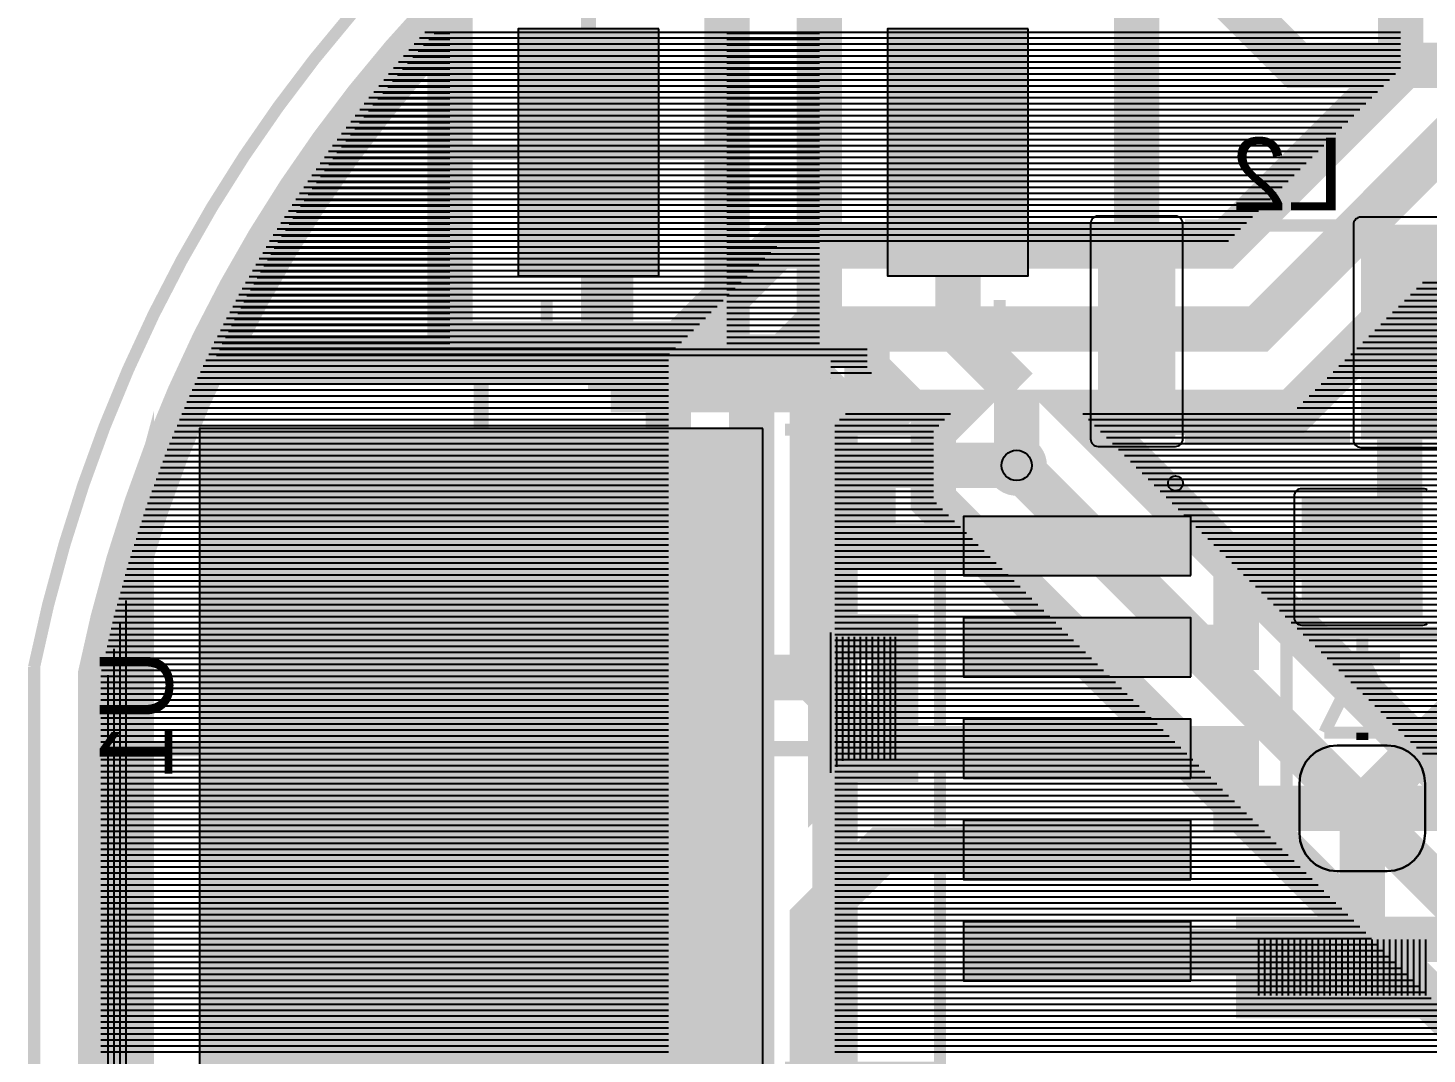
# Model space of a CAD drawing. Header units: centimetres. Extents: x -0.96 to 3.81, y 0.19 to 5.08.
# Drawn here: x -0.96 to 1.387, y 2.188 to 3.909 of the extents above; entities that cross this region are included whole.
import ezdxf

# ---------------------------------------------------------------- set-up
doc = ezdxf.new("R2010")
doc.units = ezdxf.units.CM
doc.layers.get('0').update_dxf_attribs({"linetype": 'CONTINUOUS'})

# ---------------------------------------------------------------- blocks, each defined once
blk = doc.blocks.new('RPAD')
blk.add_trace([(-0.5, -0.5), (-0.5, 0.5), (0.5, -0.5), (0.5, 0.5)])
blk = doc.blocks.new('EPAD')
at = {"const_width": 0.5}
blk.add_lwpolyline([(-0.25, 0, 1), (0.25, 0, 1)], format="xyb", close=True, dxfattribs=at)

msp = doc.modelspace()

# ---------------------------------------------------------------- linework, layer by layer
for points, const_width in [([(1.170488, 4.58883), (1.162332, 4.525), (1.170488, 4.46117), (1.209113, 4.381837), (1.237, 4.355564), (1.193801, 4.312365), (1.193801, 4.196635), (1.275635, 4.114801), (1.342801, 4.114801), (1.342801, 3.840365), (1.045735, 3.543299), (0.297735, 3.543299), (0.114301, 3.359865), (0.114301, 1.974135)], 0.0762), ([(1.546, 3.846), (1.1684, 3.846), (1.0668, 3.9476), (1.0668, 4.08664), (0.9, 4.08664)], 0.0762), ([(0.9, 4.08664), (0.9, 3.4)], 0.0762), ([(-0.83824, 1.875442), (-0.83824, 2.824869), (-0.818037, 2.914242), (-0.791677, 3.011532), (-0.761474, 3.106816), (-0.727521, 3.199998), (-0.689914, 3.290991), (-0.648711, 3.379772), (-0.604024, 3.466217), (-0.55595, 3.550227), (-0.504535, 3.631794), (-0.449911, 3.710763), (-0.392118, 3.787126), (-0.331276, 3.860752), (-0.267452, 3.931587), (-0.200746, 3.999533)], 0.0762), ([(0.367591, 4.021309), (0.367591, 3.378691), (0.447601, 3.378691), (0.447601, 3.337375), (0.457577, 3.327399), (0.394075, 3.327399), (0.386739, 3.320063), (0.386739, 3.351509), (-0.647827, 3.351509), (-0.637303, 3.374185), (-0.592872, 3.460134), (-0.545066, 3.543676), (-0.493931, 3.624799), (-0.439618, 3.703319), (-0.382154, 3.779246), (-0.321656, 3.852457), (-0.258193, 3.922891), (-0.252409, 3.928782), (-0.252409, 3.378691), (0.212409, 3.378691), (0.212409, 4.021309)], 0.0762), ([(-0.02, 4.021309), (-0.02, 3.7)], 0.0254), ([(-0.950135, 2.83669), (-0.926649, 2.940592), (-0.899038, 3.042511), (-0.867394, 3.14236), (-0.831806, 3.240053), (-0.792364, 3.335504), (-0.749158, 3.428626), (-0.702279, 3.519333), (-0.651816, 3.607539), (-0.59786, 3.693158), (-0.540502, 3.776104), (-0.47983, 3.85629), (-0.415935, 3.93363)], 0.02032), ([(-0.950135, 2.83669), (-0.926649, 2.940592), (-0.899038, 3.042511), (-0.867394, 3.14236), (-0.831806, 3.240053), (-0.792364, 3.335504), (-0.749158, 3.428626), (-0.702279, 3.519333), (-0.651816, 3.607539), (-0.59786, 3.693158), (-0.540502, 3.776104), (-0.47983, 3.85629), (-0.415935, 3.93363)], 0.02032), ([(-0.950135, 2.83669), (-0.926649, 2.940592), (-0.899038, 3.042511), (-0.867394, 3.14236), (-0.831806, 3.240053), (-0.792364, 3.335504), (-0.749158, 3.428626), (-0.702279, 3.519333), (-0.651816, 3.607539), (-0.59786, 3.693158), (-0.540502, 3.776104), (-0.47983, 3.85629), (-0.415935, 3.93363)], 0.02032), ([(1.546, 3.846), (1.1036, 3.4036), (0.3556, 3.4036), (0.254, 3.302), (0.254, 2.032)], 0.0762), ([(0.017526, 3.302), (0.017526, 3.620074), (-0.02, 3.6576), (-0.02, 3.7)], 0.0762), ([(0.6985, 3.302), (0.6, 3.4005), (0.6, 3.7)], 0.0762), ([(-0.252409, 3.7), (-0.02, 3.7)], 0.0254), ([(0.212409, 3.7), (-0.02, 3.7)], 0.0254), ([(-0.02, 3.378691), (-0.02, 3.7)], 0.0254), ([(1.27836, 2.6), (1.4732, 2.79484), (1.4732, 3.556), (1.5748, 3.6576), (1.8034, 3.6576), (1.992, 3.6576), (1.992, 3.384)], 0.0762), ([(1.727199, 2.343865), (0.807163, 3.263901), (1.161465, 3.263901), (1.540365, 3.642801)], 0.0762), ([(2.034901, 3.625299), (1.560201, 3.625299), (1.560201, 3.142701), (1.585601, 3.142701), (1.585601, 3.111875), (1.674875, 3.022601), (2.121541, 3.022601), (2.121541, 2.722201), (2.122201, 2.722201), (2.122201, 2.609299), (1.560201, 2.609299), (1.560201, 2.285999), (1.104799, 2.285999), (1.104799, 2.380291), (1.498069, 2.380291), (1.498069, 2.819709), (1.494259, 2.819709), (1.494259, 3.103741), (1.520069, 3.103741), (1.520069, 3.630101), (2.034901, 3.630101), (2.034901, 3.625299)], 0.0762), ([(1.2576, 3.5773), (0.98074, 3.5773)], 0.02032), ([(1.2576, 3.5773), (0.98074, 3.5773)], 0.02032), ([(1.2576, 3.5773), (0.98074, 3.5773)], 0.02032), ([(0.67, 3.4525), (0.67, 3.385), (-0.09, 3.385), (-0.09, 3.4525)], 0.02), ([(0.67, 3.4525), (0.67, 3.385), (-0.09, 3.385), (-0.09, 3.4525)], 0.02), ([(0.67, 3.4525), (0.67, 3.385), (-0.09, 3.385), (-0.09, 3.4525)], 0.02), ([(1.27836, 3.02164), (1.341, 3.08428), (1.341, 3.39838)], 0.0762), ([(-0.2, 3.351509), (-0.2, 2.7)], 0.0254), ([(0.017526, 3.302), (0.3556, 3.302), (0.3556, 2.8194)], 0.0762), ([(0.6985, 3.302), (0.6985, 3.175)], 0.0762), ([(0.393699, 1.974135), (0.393699, 3.244135), (0.413465, 3.263901), (0.589837, 3.263901), (0.558801, 3.232865), (0.558801, 3.117135), (1.447801, 2.228135), (1.447801, 1.720135)], 0.0762), ([(-0.786739, 2.048491), (-0.032399, 2.048491), (-0.032399, 2.016219), (-0.112409, 2.016219), (-0.112409, 1.614299), (-0.267591, 1.614299), (-0.267591, 2.016219), (-0.732409, 2.016219), (-0.732409, 1.549683), (-0.760082, 1.627711), (-0.797437, 1.755673), (-0.82554, 1.876896), (-0.82554, 2.823452), (-0.80571, 2.911176), (-0.786739, 2.981195), (-0.786739, 2.048491)], 0.0762), ([(0.31, 2.165), (0.57, 2.165), (0.57, 3.235), (0.31, 3.235)], 0.02), ([(0.31, 2.165), (0.57, 2.165), (0.57, 3.235), (0.31, 3.235)], 0.02), ([(0.31, 2.165), (0.57, 2.165), (0.57, 3.235), (0.31, 3.235)], 0.02), ([(1.2576, 3.21916), (0.98074, 3.21916)], 0.02032), ([(1.2576, 3.21916), (0.98074, 3.21916)], 0.02032), ([(1.2576, 3.21916), (0.98074, 3.21916)], 0.02032), ([(0.6985, 3.175), (0.4572, 3.175), (0.4572, 3.04), (0.8, 3.04)], 0.0762), ([(1.5875, 1.778), (1.5875, 2.286), (0.6985, 3.175)], 0.0762), ([(1.27836, 3.02164), (1.0668, 3.02164), (1.0668, 2.87), (0.8, 2.87)], 0.0762), ([(1.15136, 3.06228), (1.15136, 2.5619)], 0.02032), ([(1.15136, 3.06228), (1.15136, 2.5619)], 0.02032), ([(1.15136, 3.06228), (1.15136, 2.5619)], 0.02032), ([(0.394075, 2.887601), (0.495201, 2.887601), (0.495201, 2.682399), (0.409475, 2.682399), (0.386739, 2.659663), (0.386739, 2.894937), (0.394075, 2.887601)], 0.0762), ([(1.40536, 2.89464), (1.15136, 2.89464)], 0.02032), ([(1.40536, 2.89464), (1.15136, 2.89464)], 0.02032), ([(1.40536, 2.89464), (1.15136, 2.89464)], 0.02032), ([(1.27836, 2.854), (1.27836, 2.8921)], 0.02032), ([(1.27836, 2.854), (1.27836, 2.8921)], 0.02032), ([(1.27836, 2.854), (1.27836, 2.8921)], 0.02032), ([(1.34186, 2.727), (1.27836, 2.854), (1.21486, 2.727)], 0.02032), ([(1.34186, 2.727), (1.27836, 2.854), (1.21486, 2.727)], 0.02032), ([(1.34186, 2.727), (1.27836, 2.854), (1.21486, 2.727)], 0.02032), ([(1.27836, 2.854), (1.21486, 2.854)], 0.02032), ([(1.27836, 2.854), (1.21486, 2.854)], 0.02032), ([(1.27836, 2.854), (1.21486, 2.854)], 0.02032), ([(1.27836, 2.854), (1.34186, 2.854)], 0.02032), ([(1.27836, 2.854), (1.34186, 2.854)], 0.02032), ([(1.27836, 2.854), (1.34186, 2.854)], 0.02032), ([(-0.95, 1.86266), (-0.95, 2.83734)], 0.02032), ([(-0.95, 1.86266), (-0.95, 2.83734)], 0.02032), ([(-0.95, 1.86266), (-0.95, 2.83734)], 0.02032), ([(-0.2, 2.7), (-0.2, 2.794), (-0.1746, 2.8194), (0.254, 2.8194), (0.3556, 2.8194)], 0.0762), ([(0.8, 2.7), (0.8, 2.699999), (0.475001, 2.699999), (0.3556, 2.8194)], 0.0762), ([(-0.2, 2.7), (-0.2, 2.0828), (-0.3016, 1.9812), (-0.5, 1.9812), (-0.5, 1.78)], 0.0762), ([(0.8, 2.7), (1.0668, 2.7), (1.0668, 2.6), (1.27836, 2.6)], 0.0762), ([(1.34186, 2.727), (1.21486, 2.727)], 0.02032), ([(1.34186, 2.727), (1.21486, 2.727)], 0.02032), ([(1.34186, 2.727), (1.21486, 2.727)], 0.02032), ([(1.27836, 2.727), (1.27836, 2.7143)], 0.02032), ([(1.27836, 2.727), (1.27836, 2.7143)], 0.02032), ([(1.27836, 2.727), (1.27836, 2.7143)], 0.02032), ([(-0.786739, 2.7), (-0.2, 2.7)], 0.0254), ([(0.386739, 2.7), (-0.2, 2.7)], 0.0254), ([(-0.2, 2.048491), (-0.2, 2.7)], 0.0254), ([(0.495201, 2.7), (0.8, 2.7)], 0.0254), ([(1.27836, 2.6), (1.27836, 2.36), (0.8, 2.36)], 0.0762), ([(1.27836, 2.6), (1.992, 2.6), (1.992, 2.368)], 0.0762), ([(1.27836, 2.380291), (1.27836, 2.6)], 0.0254), ([(1.498069, 2.6), (1.27836, 2.6)], 0.0254), ([(0.254, 2.032), (0.3556, 2.1336), (0.3556, 2.413), (0.4726, 2.53), (0.8, 2.53)], 0.0762), ([(1.104799, 2.36), (0.8, 2.36)], 0.0254)]:
    msp.add_lwpolyline(points, dxfattribs=dict(const_width=const_width))
for points in [[(-0.294324, 3.901763), (1.342801, 3.901763)], [(-0.278761, 3.900063), (-0.252409, 3.900063)], [(0.212409, 3.900063), (0.367591, 3.900063)], [(-0.312344, 3.881763), (1.342801, 3.881763)], [(-0.303334, 3.891763), (1.342801, 3.891763)], [(-0.296782, 3.880063), (-0.252409, 3.880063)], [(-0.287771, 3.890063), (-0.252409, 3.890063)], [(0.212409, 3.890063), (0.367591, 3.890063)], [(0.212409, 3.880063), (0.367591, 3.880063)], [(-0.338704, 3.851763), (1.342801, 3.851763)], [(-0.330365, 3.861763), (1.342801, 3.861763)], [(-0.323634, 3.850063), (-0.252409, 3.850063)], [(-0.321354, 3.871763), (1.342801, 3.871763)], [(-0.314802, 3.860063), (-0.252409, 3.860063)], [(-0.305792, 3.870063), (-0.252409, 3.870063)], [(0.212409, 3.870063), (0.367591, 3.870063)], [(0.212409, 3.860063), (0.367591, 3.860063)], [(0.212409, 3.850063), (0.367591, 3.850063)], [(-0.355231, 3.831763), (1.334199, 3.831763)], [(-0.346967, 3.841763), (1.342801, 3.841763)], [(-0.340161, 3.830063), (-0.252409, 3.830063)], [(-0.331897, 3.840063), (-0.252409, 3.840063)], [(0.212409, 3.840063), (0.367591, 3.840063)], [(0.212409, 3.830063), (0.367591, 3.830063)], [(-0.371758, 3.811763), (1.314199, 3.811763)], [(-0.363495, 3.821763), (1.324199, 3.821763)], [(-0.356688, 3.810063), (-0.252409, 3.810063)], [(-0.348424, 3.820063), (-0.252409, 3.820063)], [(0.212409, 3.820063), (0.367591, 3.820063)], [(0.212409, 3.810063), (0.367591, 3.810063)], [(-0.396176, 3.781763), (1.284199, 3.781763)], [(-0.388286, 3.791763), (1.294199, 3.791763)], [(-0.381478, 3.780063), (-0.252409, 3.780063)], [(-0.380022, 3.801763), (1.304199, 3.801763)], [(-0.373215, 3.790063), (-0.252409, 3.790063)], [(-0.364951, 3.800063), (-0.252409, 3.800063)], [(0.212409, 3.800063), (0.367591, 3.800063)], [(0.212409, 3.790063), (0.367591, 3.790063)], [(0.212409, 3.780063), (0.367591, 3.780063)], [(-0.411313, 3.761763), (1.264199, 3.761763)], [(-0.403745, 3.771763), (1.274199, 3.771763)], [(-0.396672, 3.760063), (-0.252409, 3.760063)], [(-0.389103, 3.770063), (-0.252409, 3.770063)], [(0.212409, 3.770063), (0.367591, 3.770063)], [(0.212409, 3.760063), (0.367591, 3.760063)], [(-0.426449, 3.741763), (1.244199, 3.741763)], [(-0.418881, 3.751763), (1.254199, 3.751763)], [(-0.411808, 3.740063), (-0.252409, 3.740063)], [(-0.40424, 3.750063), (-0.252409, 3.750063)], [(0.212409, 3.750063), (0.367591, 3.750063)], [(0.212409, 3.740063), (0.367591, 3.740063)], [(-0.449154, 3.711763), (1.214199, 3.711763)], [(-0.441585, 3.721763), (1.224199, 3.721763)], [(-0.434513, 3.710063), (-0.252409, 3.710063)], [(-0.434017, 3.731763), (1.234199, 3.731763)], [(-0.426945, 3.720063), (-0.252409, 3.720063)], [(-0.419377, 3.730063), (-0.252409, 3.730063)], [(0.212409, 3.730063), (0.367591, 3.730063)], [(0.212409, 3.720063), (0.367591, 3.720063)], [(0.212409, 3.710063), (0.367591, 3.710063)], [(-0.463053, 3.691763), (1.194199, 3.691763)], [(-0.456136, 3.701763), (1.204199, 3.701763)], [(-0.448787, 3.690063), (-0.252409, 3.690063)], [(-0.44187, 3.700063), (-0.252409, 3.700063)], [(0.212409, 3.700063), (0.367591, 3.700063)], [(0.212409, 3.690063), (0.367591, 3.690063)], [(-0.476887, 3.671763), (1.174199, 3.671763)], [(-0.46997, 3.681763), (1.184199, 3.681763)], [(-0.462621, 3.670063), (-0.252409, 3.670063)], [(-0.455704, 3.680063), (-0.252409, 3.680063)], [(0.212409, 3.680063), (0.367591, 3.680063)], [(0.212409, 3.670063), (0.367591, 3.670063)], [(-0.497639, 3.641763), (1.144199, 3.641763)], [(-0.490722, 3.651763), (1.154199, 3.651763)], [(-0.483805, 3.661763), (1.164199, 3.661763)], [(-0.483372, 3.640063), (-0.252409, 3.640063)], [(-0.476455, 3.650063), (-0.252409, 3.650063)], [(-0.469538, 3.660063), (-0.252409, 3.660063)], [(0.212409, 3.660063), (0.367591, 3.660063)], [(0.212409, 3.650063), (0.367591, 3.650063)], [(0.212409, 3.640063), (0.367591, 3.640063)], [(-0.510857, 3.621763), (1.124199, 3.621763)], [(-0.504554, 3.631763), (1.134199, 3.631763)], [(-0.496916, 3.620063), (-0.252409, 3.620063)], [(-0.490289, 3.630063), (-0.252409, 3.630063)], [(0.212409, 3.630063), (0.367591, 3.630063)], [(0.212409, 3.620063), (0.367591, 3.620063)], [(-0.529768, 3.591763), (1.094199, 3.591763)], [(-0.523464, 3.601763), (1.104199, 3.601763)], [(-0.517161, 3.611763), (1.114199, 3.611763)], [(-0.509523, 3.600063), (-0.252409, 3.600063)], [(-0.503219, 3.610063), (-0.252409, 3.610063)], [(0.212409, 3.610063), (0.367591, 3.610063)], [(0.212409, 3.600063), (0.367591, 3.600063)], [(-0.542374, 3.571763), (1.074199, 3.571763)], [(-0.536071, 3.581763), (1.084199, 3.581763)], [(-0.528433, 3.570063), (-0.252409, 3.570063)], [(-0.522129, 3.580063), (-0.252409, 3.580063)], [(-0.515826, 3.590063), (-0.252409, 3.590063)], [(0.212409, 3.590063), (0.367591, 3.590063)], [(0.212409, 3.580063), (0.367591, 3.580063)], [(0.212409, 3.570063), (0.367591, 3.570063)], [(1.40577, 3.59142), (1.27623, 3.59142), (1.273633, 3.591167), (1.271232, 3.59044), (1.269072, 3.589285), (1.267201, 3.587749), (1.265665, 3.585877), (1.26451, 3.583718), (1.263783, 3.581317), (1.26353, 3.57872), (1.26353, 3.21804), (1.263783, 3.215443), (1.26451, 3.213042), (1.265665, 3.210883), (1.267201, 3.209011), (1.269072, 3.207475), (1.271232, 3.20632), (1.273633, 3.205593), (1.27623, 3.20534), (1.40577, 3.20534)], [(-0.554981, 3.551763), (1.054199, 3.551763)], [(-0.548678, 3.561763), (1.064199, 3.561763)], [(-0.54104, 3.550063), (-0.252409, 3.550063)], [(-0.534736, 3.560063), (-0.252409, 3.560063)], [(0.212409, 3.560063), (0.367591, 3.560063)], [(0.212409, 3.550063), (0.367591, 3.550063)], [(-0.572238, 3.521763), (0.276199, 3.521763)], [(-0.566515, 3.531763), (0.286199, 3.531763)], [(-0.560793, 3.541763), (0.296199, 3.541763)], [(-0.552855, 3.530063), (-0.252409, 3.530063)], [(-0.547133, 3.540063), (-0.252409, 3.540063)], [(0.212409, 3.540063), (0.367591, 3.540063)], [(0.212409, 3.530063), (0.367591, 3.530063)], [(-0.583683, 3.501763), (0.256199, 3.501763)], [(-0.57796, 3.511763), (0.266199, 3.511763)], [(-0.570023, 3.500063), (-0.252409, 3.500063)], [(-0.5643, 3.510063), (-0.252409, 3.510063)], [(-0.558578, 3.520063), (-0.252409, 3.520063)], [(0.212409, 3.520063), (0.367591, 3.520063)], [(0.212409, 3.510063), (0.367591, 3.510063)], [(0.212409, 3.500063), (0.367591, 3.500063)], [(-0.595127, 3.481763), (0.236199, 3.481763)], [(-0.589405, 3.491763), (0.246199, 3.491763)], [(-0.581467, 3.480063), (-0.252409, 3.480063)], [(-0.575745, 3.490063), (-0.252409, 3.490063)], [(0.212409, 3.490063), (0.367591, 3.490063)], [(0.212409, 3.480063), (0.367591, 3.480063)], [(1.379327, 3.481763), (1.914301, 3.481763)], [(-0.611495, 3.451763), (0.206199, 3.451763)], [(-0.606326, 3.461763), (0.216199, 3.461763)], [(-0.60085, 3.471763), (0.226199, 3.471763)], [(-0.592908, 3.460063), (-0.252409, 3.460063)], [(-0.58719, 3.470063), (-0.252409, 3.470063)], [(0.212409, 3.470063), (0.367591, 3.470063)], [(0.212409, 3.460063), (0.367591, 3.460063)], [(1.349327, 3.451763), (1.914301, 3.451763)], [(1.359327, 3.461763), (1.914301, 3.461763)], [(1.369327, 3.471763), (1.914301, 3.471763)], [(-0.621834, 3.431763), (0.186199, 3.431763)], [(-0.616665, 3.441763), (0.196199, 3.441763)], [(-0.608417, 3.430063), (-0.252409, 3.430063)], [(-0.603247, 3.440063), (-0.252409, 3.440063)], [(-0.598078, 3.450063), (-0.252409, 3.450063)], [(0.212409, 3.450063), (0.367591, 3.450063)], [(0.212409, 3.440063), (0.367591, 3.440063)], [(0.212409, 3.430063), (0.367591, 3.430063)], [(1.329327, 3.431763), (1.914301, 3.431763)], [(1.339327, 3.441763), (1.914301, 3.441763)], [(-0.632173, 3.411763), (0.166199, 3.411763)], [(-0.627004, 3.421763), (0.176199, 3.421763)], [(-0.618756, 3.410063), (-0.252409, 3.410063)], [(-0.613586, 3.420063), (-0.252409, 3.420063)], [(0.212409, 3.420063), (0.367591, 3.420063)], [(0.212409, 3.410063), (0.367591, 3.410063)], [(1.309327, 3.411763), (1.914301, 3.411763)], [(1.319327, 3.421763), (1.914301, 3.421763)], [(-0.647681, 3.381763), (0.136199, 3.381763)], [(-0.642512, 3.391763), (0.146199, 3.391763)], [(-0.637342, 3.401763), (0.156199, 3.401763)], [(-0.629094, 3.390063), (-0.252409, 3.390063)], [(-0.623925, 3.400063), (-0.252409, 3.400063)], [(0.212409, 3.400063), (0.367591, 3.400063)], [(0.212409, 3.390063), (0.367591, 3.390063)], [(1.279327, 3.381763), (1.914301, 3.381763)], [(1.289327, 3.391763), (1.914301, 3.391763)], [(1.299327, 3.401763), (1.914301, 3.401763)], [(-0.657068, 3.361763), (0.116199, 3.361763)], [(-0.652427, 3.371763), (0.126199, 3.371763)], [(-0.643857, 3.360063), (0.447601, 3.360063)], [(-0.639216, 3.370063), (0.447601, 3.370063)], [(-0.634264, 3.380063), (-0.252409, 3.380063)], [(0.212409, 3.380063), (0.367591, 3.380063)], [(1.259327, 3.361763), (1.914301, 3.361763)], [(1.269327, 3.371763), (1.914301, 3.371763)], [(-0.66635, 3.341763), (0.114301, 3.341763)], [(-0.661709, 3.351763), (0.114301, 3.351763)], [(0.386739, 3.350063), (0.447601, 3.350063)], [(0.386739, 3.340063), (0.447601, 3.340063)], [(1.239327, 3.341763), (1.921673, 3.341763)], [(1.249327, 3.351763), (1.914301, 3.351763)], [(-0.680273, 3.311763), (0.114301, 3.311763)], [(-0.675632, 3.321763), (0.114301, 3.321763)], [(-0.670991, 3.331763), (0.114301, 3.331763)], [(0.386739, 3.330063), (0.454913, 3.330063)], [(0.386739, 3.320063), (0.386739, 3.320063)], [(1.209327, 3.311763), (1.951673, 3.311763)], [(1.219327, 3.321763), (1.941673, 3.321763)], [(1.229327, 3.331763), (1.931673, 3.331763)], [(-0.689555, 3.291763), (0.114301, 3.291763)], [(-0.684914, 3.301763), (0.114301, 3.301763)], [(1.189327, 3.291763), (1.971673, 3.291763)], [(1.199327, 3.301763), (1.961673, 3.301763)], [(-0.69786, 3.271763), (0.114301, 3.271763)], [(-0.693727, 3.281763), (0.114301, 3.281763)], [(1.169327, 3.271763), (1.991673, 3.271763)], [(1.179327, 3.281763), (1.981673, 3.281763)], [(-0.710259, 3.241763), (0.114301, 3.241763)], [(-0.706126, 3.251763), (0.114301, 3.251763)], [(-0.701993, 3.261763), (0.114301, 3.261763)], [(0.393699, 3.241763), (0.567699, 3.241763)], [(0.401327, 3.251763), (0.577699, 3.251763)], [(0.411327, 3.261763), (0.587699, 3.261763)], [(0.809301, 3.261763), (2.001673, 3.261763)], [(0.819301, 3.251763), (2.011673, 3.251763)], [(0.829301, 3.241763), (2.021673, 3.241763)], [(-0.718525, 3.221763), (0.114301, 3.221763)], [(-0.714392, 3.231763), (0.114301, 3.231763)], [(0.393699, 3.231763), (0.558801, 3.231763)], [(0.393699, 3.221763), (0.558801, 3.221763)], [(0.839301, 3.231763), (2.031673, 3.231763)], [(0.849301, 3.221763), (2.041673, 3.221763)], [(-0.726791, 3.201763), (0.114301, 3.201763)], [(-0.722658, 3.211763), (0.114301, 3.211763)], [(0.393699, 3.211763), (0.558801, 3.211763)], [(0.393699, 3.201763), (0.558801, 3.201763)], [(0.859301, 3.211763), (2.051673, 3.211763)], [(0.869301, 3.201763), (2.061673, 3.201763)], [(-0.737809, 3.171763), (0.114301, 3.171763)], [(-0.734165, 3.181763), (0.114301, 3.181763)], [(-0.730521, 3.191763), (0.114301, 3.191763)], [(0.393699, 3.191763), (0.558801, 3.191763)], [(0.393699, 3.181763), (0.558801, 3.181763)], [(0.393699, 3.171763), (0.558801, 3.171763)], [(0.879301, 3.191763), (2.071673, 3.191763)], [(0.889301, 3.181763), (2.081673, 3.181763)], [(0.899301, 3.171763), (2.091673, 3.171763)], [(-0.745096, 3.151763), (0.114301, 3.151763)], [(-0.741452, 3.161763), (0.114301, 3.161763)], [(0.393699, 3.161763), (0.558801, 3.161763)], [(0.393699, 3.151763), (0.558801, 3.151763)], [(0.909301, 3.161763), (2.336801, 3.161763)], [(0.919301, 3.151763), (2.336801, 3.151763)], [(-0.752383, 3.131763), (0.114301, 3.131763)], [(-0.74874, 3.141763), (0.114301, 3.141763)], [(0.393699, 3.141763), (0.558801, 3.141763)], [(0.393699, 3.131763), (0.558801, 3.131763)], [(0.929301, 3.141763), (2.336801, 3.141763)], [(0.939301, 3.131763), (2.336801, 3.131763)], [(1.387117, 3.133805), (1.384958, 3.13496), (1.382557, 3.135687), (1.37996, 3.13594), (1.17676, 3.13594), (1.174163, 3.135687), (1.171762, 3.13496), (1.169603, 3.133805), (1.167731, 3.132269), (1.166195, 3.130398), (1.16504, 3.128238), (1.164313, 3.125837), (1.16406, 3.12324), (1.16406, 2.92004), (1.164313, 2.917443), (1.16504, 2.915042), (1.166195, 2.912882), (1.167731, 2.911011), (1.169603, 2.909475), (1.171762, 2.90832), (1.174163, 2.907593), (1.17676, 2.90734), (1.37996, 2.90734), (1.382557, 2.907593), (1.384958, 2.90832), (1.387117, 2.909475)], [(-0.763075, 3.101763), (0.114301, 3.101763)], [(-0.759671, 3.111763), (0.114301, 3.111763)], [(-0.756027, 3.121763), (0.114301, 3.121763)], [(0.393699, 3.121763), (0.558801, 3.121763)], [(0.393699, 3.111763), (0.564173, 3.111763)], [(0.393699, 3.101763), (0.574173, 3.101763)], [(0.949301, 3.121763), (2.336801, 3.121763)], [(0.959301, 3.111763), (2.336801, 3.111763)], [(0.969301, 3.101763), (2.336801, 3.101763)], [(-0.769415, 3.081763), (0.114301, 3.081763)], [(-0.766245, 3.091763), (0.114301, 3.091763)], [(0.393699, 3.091763), (0.584173, 3.091763)], [(0.393699, 3.081763), (0.594173, 3.081763)], [(0.979301, 3.091763), (2.336801, 3.091763)], [(0.989301, 3.081763), (2.336801, 3.081763)], [(-0.778924, 3.051763), (0.114301, 3.051763)], [(-0.775754, 3.061763), (0.114301, 3.061763)], [(-0.772585, 3.071763), (0.114301, 3.071763)], [(0.393699, 3.071763), (0.604173, 3.071763)], [(0.393699, 3.061763), (0.614173, 3.061763)], [(0.393699, 3.051763), (0.624173, 3.051763)], [(0.999301, 3.071763), (2.336801, 3.071763)], [(1.009301, 3.061763), (2.336801, 3.061763)], [(1.019301, 3.051763), (2.338673, 3.051763)], [(-0.785264, 3.031763), (0.114301, 3.031763)], [(-0.782094, 3.041763), (0.114301, 3.041763)], [(0.393699, 3.041763), (0.634173, 3.041763)], [(0.393699, 3.031763), (0.644173, 3.031763)], [(1.029301, 3.041763), (2.348673, 3.041763)], [(1.039301, 3.031763), (2.358673, 3.031763)], [(-0.791603, 3.011763), (0.114301, 3.011763)], [(-0.788433, 3.021763), (0.114301, 3.021763)], [(0.393699, 3.021763), (0.654173, 3.021763)], [(0.393699, 3.011763), (0.664173, 3.011763)], [(1.049301, 3.021763), (2.368673, 3.021763)], [(1.059301, 3.011763), (2.378673, 3.011763)], [(-0.799742, 2.981763), (0.114301, 2.981763)], [(-0.797033, 2.991763), (0.114301, 2.991763)], [(-0.794323, 3.001763), (0.114301, 3.001763)], [(0.393699, 3.001763), (0.674173, 3.001763)], [(0.393699, 2.991763), (0.684173, 2.991763)], [(0.393699, 2.981763), (0.694173, 2.981763)], [(1.069301, 3.001763), (2.388673, 3.001763)], [(1.079301, 2.991763), (2.398673, 2.991763)], [(1.089301, 2.981763), (2.408673, 2.981763)], [(-0.805161, 2.961763), (0.114301, 2.961763)], [(-0.802452, 2.971763), (0.114301, 2.971763)], [(0.393699, 2.971763), (0.704173, 2.971763)], [(0.393699, 2.961763), (0.714173, 2.961763)], [(1.099301, 2.971763), (3.602416, 2.971763)], [(1.109301, 2.961763), (3.605125, 2.961763)], [(-0.81058, 2.941763), (0.114301, 2.941763)], [(-0.80787, 2.951763), (0.114301, 2.951763)], [(-0.79554, 1.749174), (-0.79554, 2.948711)], [(0.393699, 2.951763), (0.724173, 2.951763)], [(0.393699, 2.941763), (0.734173, 2.941763)], [(1.119301, 2.951763), (3.607834, 2.951763)], [(1.129301, 2.941763), (3.610543, 2.941763)], [(-0.818597, 2.911763), (0.114301, 2.911763)], [(-0.815999, 2.921763), (0.114301, 2.921763)], [(-0.813289, 2.931763), (0.114301, 2.931763)], [(-0.80554, 1.790625), (-0.80554, 2.911803)], [(0.393699, 2.931763), (0.744173, 2.931763)], [(0.393699, 2.921763), (0.754173, 2.921763)], [(0.393699, 2.911763), (0.764173, 2.911763)], [(1.139301, 2.931763), (3.613253, 2.931763)], [(1.149301, 2.921763), (3.615962, 2.921763)], [(1.159301, 2.911763), (3.618586, 2.911763)], [(-0.823118, 2.891763), (0.114301, 2.891763)], [(-0.820857, 2.901763), (0.114301, 2.901763)], [(0.386739, 2.659663), (0.386739, 2.894937)], [(0.393699, 2.901763), (0.774173, 2.901763)], [(0.393699, 2.891763), (0.784173, 2.891763)], [(0.396739, 2.669663), (0.396739, 2.887601)], [(0.406739, 2.679663), (0.406739, 2.887601)], [(0.416739, 2.682399), (0.416739, 2.887601)], [(0.426739, 2.682399), (0.426739, 2.887601)], [(0.436739, 2.682399), (0.436739, 2.887601)], [(0.446739, 2.682399), (0.446739, 2.887601)], [(0.456739, 2.682399), (0.456739, 2.887601)], [(0.466739, 2.682399), (0.466739, 2.887601)], [(0.476739, 2.682399), (0.476739, 2.887601)], [(0.486739, 2.682399), (0.486739, 2.887601)], [(0.495201, 2.682399), (0.495201, 2.887601)], [(1.169301, 2.901763), (3.620847, 2.901763)], [(1.179301, 2.891763), (3.623107, 2.891763)], [(-0.827639, 2.871763), (0.114301, 2.871763)], [(-0.825378, 2.881763), (0.114301, 2.881763)], [(-0.81554, 1.83376), (-0.81554, 2.86769)], [(0.393699, 2.881763), (0.794173, 2.881763)], [(0.393699, 2.871763), (0.804173, 2.871763)], [(1.189301, 2.881763), (3.625368, 2.881763)], [(1.199301, 2.871763), (3.627628, 2.871763)], [(-0.834421, 2.841763), (0.114301, 2.841763)], [(-0.83216, 2.851763), (0.114301, 2.851763)], [(-0.8299, 2.861763), (0.114301, 2.861763)], [(0.393699, 2.861763), (0.814173, 2.861763)], [(0.393699, 2.851763), (0.824173, 2.851763)], [(0.393699, 2.841763), (0.834173, 2.841763)], [(1.209301, 2.861763), (3.629888, 2.861763)], [(1.219301, 2.851763), (3.632149, 2.851763)], [(1.229301, 2.841763), (3.634409, 2.841763)], [(-0.83824, 2.821763), (0.114301, 2.821763)], [(-0.836681, 2.831763), (0.114301, 2.831763)], [(-0.82554, 1.876896), (-0.82554, 2.823452)], [(0.393699, 2.831763), (0.844173, 2.831763)], [(0.393699, 2.821763), (0.854173, 2.821763)], [(1.239301, 2.831763), (3.636669, 2.831763)], [(1.249301, 2.821763), (3.638373, 2.821763)], [(-0.83824, 2.811763), (0.114301, 2.811763)], [(-0.83824, 2.801763), (0.114301, 2.801763)], [(0.393699, 2.811763), (0.864173, 2.811763)], [(0.393699, 2.801763), (0.874173, 2.801763)], [(1.259301, 2.811763), (3.638372, 2.811763)], [(1.269301, 2.801763), (3.63837, 2.801763)], [(-0.83824, 2.791763), (0.114301, 2.791763)], [(-0.83824, 2.781763), (0.114301, 2.781763)], [(-0.83824, 2.771763), (0.114301, 2.771763)], [(0.393699, 2.791763), (0.884173, 2.791763)], [(0.393699, 2.781763), (0.894173, 2.781763)], [(0.393699, 2.771763), (0.904173, 2.771763)], [(1.279301, 2.791763), (3.638369, 2.791763)], [(1.289301, 2.781763), (3.638368, 2.781763)], [(1.299301, 2.771763), (3.638366, 2.771763)], [(-0.83824, 2.761763), (0.114301, 2.761763)], [(-0.83824, 2.751763), (0.114301, 2.751763)], [(0.393699, 2.761763), (0.914173, 2.761763)], [(0.393699, 2.751763), (0.924173, 2.751763)], [(1.309301, 2.761763), (3.638365, 2.761763)], [(1.319301, 2.751763), (3.638363, 2.751763)], [(-0.83824, 2.741763), (0.114301, 2.741763)], [(-0.83824, 2.731763), (0.114301, 2.731763)], [(0.393699, 2.741763), (0.934173, 2.741763)], [(0.393699, 2.731763), (0.944173, 2.731763)], [(1.329301, 2.741763), (3.638362, 2.741763)], [(1.339301, 2.731763), (3.638361, 2.731763)], [(-0.83824, 2.721763), (0.114301, 2.721763)], [(-0.83824, 2.711763), (0.114301, 2.711763)], [(-0.83824, 2.701763), (0.114301, 2.701763)], [(0.393699, 2.721763), (0.954173, 2.721763)], [(0.393699, 2.711763), (0.964173, 2.711763)], [(0.393699, 2.701763), (0.974173, 2.701763)], [(1.349301, 2.721763), (3.638359, 2.721763)], [(1.359301, 2.711763), (3.638358, 2.711763)], [(1.369301, 2.701763), (3.638357, 2.701763)], [(-0.83824, 2.691763), (0.114301, 2.691763)], [(-0.83824, 2.681763), (0.114301, 2.681763)], [(0.393699, 2.691763), (0.984173, 2.691763)], [(0.393699, 2.681763), (0.994173, 2.681763)], [(1.379301, 2.691763), (3.638355, 2.691763)], [(-0.83824, 2.671763), (0.114301, 2.671763)], [(-0.83824, 2.661763), (0.114301, 2.661763)], [(0.393699, 2.671763), (1.004173, 2.671763)], [(0.393699, 2.661763), (1.014173, 2.661763)], [(-0.83824, 2.651763), (0.114301, 2.651763)], [(-0.83824, 2.641763), (0.114301, 2.641763)], [(-0.83824, 2.631763), (0.114301, 2.631763)], [(0.393699, 2.651763), (1.024173, 2.651763)], [(0.393699, 2.641763), (1.034173, 2.641763)], [(0.393699, 2.631763), (1.044173, 2.631763)], [(-0.83824, 2.621763), (0.114301, 2.621763)], [(-0.83824, 2.611763), (0.114301, 2.611763)], [(0.393699, 2.621763), (1.054173, 2.621763)], [(0.393699, 2.611763), (1.064173, 2.611763)], [(-0.83824, 2.601763), (0.114301, 2.601763)], [(-0.83824, 2.591763), (0.114301, 2.591763)], [(0.393699, 2.601763), (1.074173, 2.601763)], [(0.393699, 2.591763), (1.084173, 2.591763)], [(-0.83824, 2.581763), (0.114301, 2.581763)], [(-0.83824, 2.571763), (0.114301, 2.571763)], [(-0.83824, 2.561763), (0.114301, 2.561763)], [(0.393699, 2.581763), (1.094173, 2.581763)], [(0.393699, 2.571763), (1.104173, 2.571763)], [(0.393699, 2.561763), (1.114173, 2.561763)], [(-0.83824, 2.551763), (0.114301, 2.551763)], [(-0.83824, 2.541763), (0.114301, 2.541763)], [(0.393699, 2.551763), (1.124173, 2.551763)], [(0.393699, 2.541763), (1.134173, 2.541763)], [(-0.83824, 2.531763), (0.114301, 2.531763)], [(-0.83824, 2.521763), (0.114301, 2.521763)], [(-0.83824, 2.511763), (0.114301, 2.511763)], [(0.393699, 2.531763), (1.144173, 2.531763)], [(0.393699, 2.521763), (1.154173, 2.521763)], [(0.393699, 2.511763), (1.164173, 2.511763)], [(-0.83824, 2.501763), (0.114301, 2.501763)], [(-0.83824, 2.491763), (0.114301, 2.491763)], [(0.393699, 2.501763), (1.174173, 2.501763)], [(0.393699, 2.491763), (1.184173, 2.491763)], [(-0.83824, 2.481763), (0.114301, 2.481763)], [(-0.83824, 2.471763), (0.114301, 2.471763)], [(0.393699, 2.481763), (1.194173, 2.481763)], [(0.393699, 2.471763), (1.204173, 2.471763)], [(-0.83824, 2.461763), (0.114301, 2.461763)], [(-0.83824, 2.451763), (0.114301, 2.451763)], [(-0.83824, 2.441763), (0.114301, 2.441763)], [(0.393699, 2.461763), (1.214173, 2.461763)], [(0.393699, 2.451763), (1.224173, 2.451763)], [(0.393699, 2.441763), (1.234173, 2.441763)], [(-0.83824, 2.431763), (0.114301, 2.431763)], [(-0.83824, 2.421763), (0.114301, 2.421763)], [(0.393699, 2.431763), (1.244173, 2.431763)], [(0.393699, 2.421763), (1.254173, 2.421763)], [(-0.83824, 2.411763), (0.114301, 2.411763)], [(-0.83824, 2.401763), (0.114301, 2.401763)], [(0.393699, 2.411763), (1.264173, 2.411763)], [(0.393699, 2.401763), (1.274173, 2.401763)], [(-0.83824, 2.391763), (0.114301, 2.391763)], [(-0.83824, 2.381763), (0.114301, 2.381763)], [(-0.83824, 2.371763), (0.114301, 2.371763)], [(0.393699, 2.391763), (1.284173, 2.391763)], [(0.393699, 2.381763), (1.294173, 2.381763)], [(0.393699, 2.371763), (1.304173, 2.371763)], [(1.104799, 2.285999), (1.104799, 2.380291)], [(1.114799, 2.285999), (1.114799, 2.380291)], [(1.124799, 2.285999), (1.124799, 2.380291)], [(1.134799, 2.285999), (1.134799, 2.380291)], [(1.144799, 2.285999), (1.144799, 2.380291)], [(1.154799, 2.285999), (1.154799, 2.380291)], [(1.164799, 2.285999), (1.164799, 2.380291)], [(1.174799, 2.285999), (1.174799, 2.380291)], [(1.184799, 2.285999), (1.184799, 2.380291)], [(1.194799, 2.285999), (1.194799, 2.380291)], [(1.204799, 2.285999), (1.204799, 2.380291)], [(1.214799, 2.285999), (1.214799, 2.380291)], [(1.224799, 2.285999), (1.224799, 2.380291)], [(1.234799, 2.285999), (1.234799, 2.380291)], [(1.244799, 2.285999), (1.244799, 2.380291)], [(1.254799, 2.285999), (1.254799, 2.380291)], [(1.264799, 2.285999), (1.264799, 2.380291)], [(1.274799, 2.285999), (1.274799, 2.380291)], [(1.284799, 2.285999), (1.284799, 2.380291)], [(1.294799, 2.285999), (1.294799, 2.380291)], [(1.304799, 2.285999), (1.304799, 2.380291)], [(1.314799, 2.285999), (1.314799, 2.380291)], [(1.324799, 2.285999), (1.324799, 2.380291)], [(1.334799, 2.285999), (1.334799, 2.380291)], [(1.344799, 2.285999), (1.344799, 2.380291)], [(1.354799, 2.285999), (1.354799, 2.380291)], [(1.364799, 2.285999), (1.364799, 2.380291)], [(1.374799, 2.285999), (1.374799, 2.380291)], [(1.384799, 2.285999), (1.384799, 2.380291)], [(-0.83824, 2.361763), (0.114301, 2.361763)], [(-0.83824, 2.351763), (0.114301, 2.351763)], [(0.393699, 2.361763), (1.314173, 2.361763)], [(0.393699, 2.351763), (1.324173, 2.351763)], [(-0.83824, 2.341763), (0.114301, 2.341763)], [(-0.83824, 2.331763), (0.114301, 2.331763)], [(0.393699, 2.341763), (1.334173, 2.341763)], [(0.393699, 2.331763), (1.344173, 2.331763)], [(-0.83824, 2.321763), (0.114301, 2.321763)], [(-0.83824, 2.311763), (0.114301, 2.311763)], [(-0.83824, 2.301763), (0.114301, 2.301763)], [(0.393699, 2.321763), (1.354173, 2.321763)], [(0.393699, 2.311763), (1.364173, 2.311763)], [(0.393699, 2.301763), (1.374173, 2.301763)], [(-0.83824, 2.291763), (0.114301, 2.291763)], [(-0.83824, 2.281763), (0.114301, 2.281763)], [(0.393699, 2.291763), (1.384173, 2.291763)], [(0.393699, 2.281763), (1.394173, 2.281763)], [(-0.83824, 2.271763), (0.114301, 2.271763)], [(-0.83824, 2.261763), (0.114301, 2.261763)], [(0.393699, 2.271763), (1.404173, 2.271763)], [(0.393699, 2.261763), (1.414173, 2.261763)], [(-0.83824, 2.251763), (0.114301, 2.251763)], [(-0.83824, 2.241763), (0.114301, 2.241763)], [(-0.83824, 2.231763), (0.114301, 2.231763)], [(0.393699, 2.251763), (1.424173, 2.251763)], [(0.393699, 2.241763), (1.434173, 2.241763)], [(0.393699, 2.231763), (1.444173, 2.231763)], [(-0.83824, 2.221763), (0.114301, 2.221763)], [(-0.83824, 2.211763), (0.114301, 2.211763)], [(0.393699, 2.221763), (1.447801, 2.221763)], [(0.393699, 2.211763), (1.447801, 2.211763)], [(-0.83824, 2.201763), (0.114301, 2.201763)], [(-0.83824, 2.191763), (0.114301, 2.191763)], [(0.393699, 2.201763), (1.447801, 2.201763)], [(0.393699, 2.191763), (1.447801, 2.191763)]]:
    msp.add_lwpolyline(points)
for points in [[(0.09811, 3.90701), (-0.13811, 3.90701), (-0.13811, 3.49299), (0.09811, 3.49299), (0.09811, 3.90701)], [(0.71811, 3.90701), (0.48189, 3.90701), (0.48189, 3.49299), (0.71811, 3.49299), (0.71811, 3.90701)], [(0.96477, 3.59304), (0.83523, 3.59304), (0.832633, 3.592787), (0.830232, 3.59206), (0.828072, 3.590905), (0.826201, 3.589369), (0.824665, 3.587497), (0.82351, 3.585338), (0.822783, 3.582937), (0.82253, 3.58034), (0.82253, 3.21966), (0.822783, 3.217063), (0.82351, 3.214662), (0.824665, 3.212503), (0.826201, 3.210631), (0.828072, 3.209095), (0.830232, 3.20794), (0.832633, 3.207213), (0.83523, 3.20696), (0.96477, 3.20696), (0.967367, 3.207213), (0.969768, 3.20794), (0.971928, 3.209095), (0.973799, 3.210631), (0.975335, 3.212503), (0.97649, 3.214662), (0.977217, 3.217063), (0.97747, 3.21966), (0.97747, 3.58034), (0.977217, 3.582937), (0.97649, 3.585338), (0.975335, 3.587497), (0.973799, 3.589369), (0.971928, 3.590905), (0.969768, 3.59206), (0.967367, 3.592787), (0.96477, 3.59304)], [(0.27244, 3.23721), (-0.67244, 3.23721), (-0.67244, 2.16279), (0.27244, 2.16279), (0.27244, 3.23721)], [(0.9905, 2.99047), (0.9905, 3.08953), (0.6095, 3.08953), (0.6095, 2.99047), (0.9905, 2.99047)], [(0.9905, 2.82047), (0.9905, 2.91953), (0.6095, 2.91953), (0.6095, 2.82047), (0.9905, 2.82047)], [(0.9905, 2.65047), (0.9905, 2.74953), (0.6095, 2.74953), (0.6095, 2.65047), (0.9905, 2.65047)], [(1.174214, 2.654893), (1.177849, 2.6669), (1.183624, 2.677698), (1.191306, 2.687054), (1.200662, 2.694736), (1.21146, 2.700511), (1.223467, 2.704146), (1.23645, 2.70541), (1.32027, 2.70541), (1.333253, 2.704146), (1.34526, 2.700511), (1.356058, 2.694736), (1.365414, 2.687054), (1.373096, 2.677698), (1.378871, 2.6669), (1.382506, 2.654893), (1.38377, 2.64191), (1.38377, 2.55809), (1.382506, 2.545107), (1.378871, 2.5331), (1.373096, 2.522302), (1.365414, 2.512946), (1.356058, 2.505264), (1.34526, 2.499489), (1.333253, 2.495854), (1.32027, 2.49459), (1.23645, 2.49459), (1.223467, 2.495854), (1.21146, 2.499489), (1.200662, 2.505264), (1.191306, 2.512946), (1.183624, 2.522302), (1.177849, 2.5331), (1.174214, 2.545107), (1.17295, 2.55809), (1.17295, 2.64191), (1.174214, 2.654893)], [(1.38377, 2.55809), (1.38377, 2.64191), (1.382506, 2.654893), (1.378871, 2.6669), (1.373096, 2.677698), (1.365414, 2.687054), (1.356058, 2.694736), (1.34526, 2.700511), (1.333253, 2.704146), (1.32027, 2.70541), (1.23645, 2.70541), (1.223467, 2.704146), (1.21146, 2.700511), (1.200662, 2.694736), (1.191306, 2.687054), (1.183624, 2.677698), (1.177849, 2.6669), (1.174214, 2.654893), (1.17295, 2.64191), (1.17295, 2.55809), (1.174214, 2.545107), (1.177849, 2.5331), (1.183624, 2.522302), (1.191306, 2.512946), (1.200662, 2.505264), (1.21146, 2.499489), (1.223467, 2.495854), (1.23645, 2.49459), (1.32027, 2.49459), (1.333253, 2.495854), (1.34526, 2.499489), (1.356058, 2.505264), (1.365414, 2.512946), (1.373096, 2.522302), (1.378871, 2.5331), (1.382506, 2.545107), (1.38377, 2.55809)], [(1.38377, 2.55809), (1.38377, 2.64191), (1.382506, 2.654893), (1.378871, 2.6669), (1.373096, 2.677698), (1.365414, 2.687054), (1.356058, 2.694736), (1.34526, 2.700511), (1.333253, 2.704146), (1.32027, 2.70541), (1.23645, 2.70541), (1.223467, 2.704146), (1.21146, 2.700511), (1.200662, 2.694736), (1.191306, 2.687054), (1.183624, 2.677698), (1.177849, 2.6669), (1.174214, 2.654893), (1.17295, 2.64191), (1.17295, 2.55809), (1.174214, 2.545107), (1.177849, 2.5331), (1.183624, 2.522302), (1.191306, 2.512946), (1.200662, 2.505264), (1.21146, 2.499489), (1.223467, 2.495854), (1.23645, 2.49459), (1.32027, 2.49459), (1.333253, 2.495854), (1.34526, 2.499489), (1.356058, 2.505264), (1.365414, 2.512946), (1.373096, 2.522302), (1.378871, 2.5331), (1.382506, 2.545107), (1.38377, 2.55809)], [(0.9905, 2.48047), (0.9905, 2.57953), (0.6095, 2.57953), (0.6095, 2.48047), (0.9905, 2.48047)], [(0.9905, 2.31047), (0.9905, 2.40953), (0.6095, 2.40953), (0.6095, 2.31047), (0.9905, 2.31047)]]:
    msp.add_lwpolyline(points, close=True)
for centre, radius in [((0.6985, 3.175), 0.0254), ((0.965, 3.145), 0.0125), ((0.965, 3.145), 0.0125), ((0.965, 3.145), 0.0125)]:
    msp.add_circle(centre, radius)

# ---------------------------------------------------------------- block references
for name, p, xscale, yscale in [('RPAD', (-0.02, 3.7), 0.23622, 0.41402), ('RPAD', (-0.02, 3.7), 0.23622, 0.41402), ('RPAD', (0.6, 3.7), 0.23622, 0.41402), ('RPAD', (0.6, 3.7), 0.23622, 0.41402), ('RPAD', (0.9, 3.4), 0.12954, 0.36068), ('RPAD', (0.9, 3.4), 0.12954, 0.36068), ('RPAD', (1.341, 3.39838), 0.12954, 0.36068), ('RPAD', (1.341, 3.39838), 0.12954, 0.36068), ('RPAD', (-0.2, 2.7), 0.94488, 1.07442), ('RPAD', (-0.2, 2.7), 0.94488, 1.07442), ('EPAD', (0.6985, 3.175), 0.1016, 0.1016), ('EPAD', (0.6985, 3.175), 0.0762, 0.0762)]:
    msp.add_blockref(name, p, dxfattribs=dict(xscale=xscale, yscale=yscale))
for p, xscale, yscale, rotation in [((1.27836, 3.02164), 0.2032, 0.2032, 270), ((1.27836, 3.02164), 0.2032, 0.2032, 270), ((0.8, 3.04), 0.09906, 0.381, -90), ((0.8, 3.04), 0.09906, 0.381, -90), ((0.8, 2.87), 0.09906, 0.381, -90), ((0.8, 2.87), 0.09906, 0.381, -90), ((0.8, 2.7), 0.09906, 0.381, -90), ((0.8, 2.7), 0.09906, 0.381, -90), ((0.8, 2.53), 0.09906, 0.381, -90), ((0.8, 2.53), 0.09906, 0.381, -90), ((0.8, 2.36), 0.09906, 0.381, -90), ((0.8, 2.36), 0.09906, 0.381, -90)]:
    msp.add_blockref('RPAD', p, dxfattribs=dict(xscale=xscale, yscale=yscale, rotation=rotation))

# ---------------------------------------------------------------- texts
at = {"text_generation_flag": 2, "width": 1.041667}
msp.add_text('L2', height=0.12192, dxfattribs=at).set_placement((1.2475, 3.6027))
msp.add_text('L2', height=0.12192, dxfattribs=at).set_placement((1.2475, 3.6027))
msp.add_text('L2', height=0.12192, dxfattribs=at).set_placement((1.2475, 3.6027))
msp.add_text('U1', height=0.12192, rotation=90, dxfattribs=at).set_placement((-0.71784, 2.867))
msp.add_text('U1', height=0.12192, rotation=90, dxfattribs=at).set_placement((-0.71784, 2.867))
msp.add_text('U1', height=0.12192, rotation=90, dxfattribs=at).set_placement((-0.71784, 2.867))

doc.saveas('drawing.dxf')
